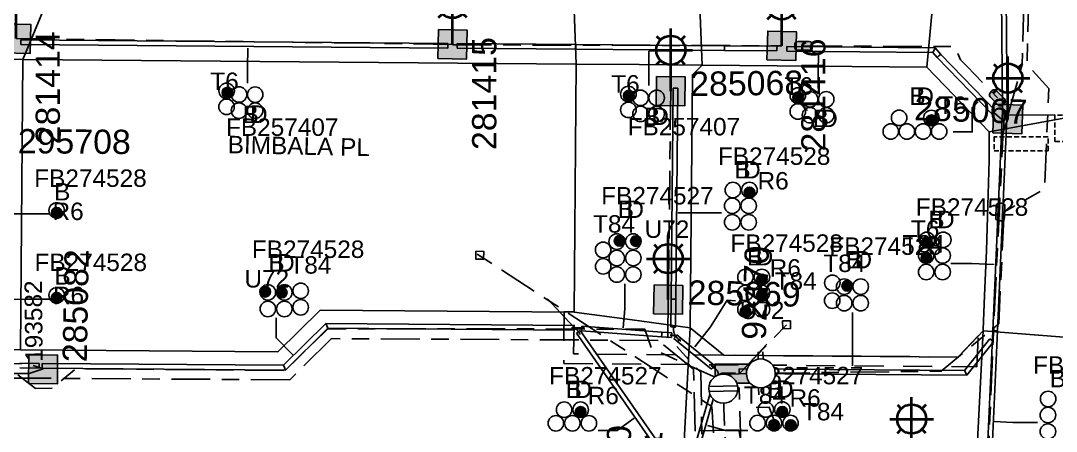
# Model space of a CAD drawing. Extents: x 301026 to 301961, y 6172667 to 6173436.
# Drawn here: x 301423.2 to 301530, y 6173113 to 6173155.4 of the extents above; entities that cross this region are included whole.
import ezdxf
from ezdxf.enums import TextEntityAlignment as Align

# ---------------------------------------------------------------- set-up
doc = ezdxf.new("R2010")
doc.units = 0
for name, pattern in [('Cable Exist UG', [8.2, 4, -1.2, 1.8, -1.2]), ('Dash', [5, 3, -2]), ('DASHED', [0.75, 0.5, -0.25])]:
    doc.linetypes.add(name, pattern=pattern)
doc.layers.get('0').update_dxf_attribs({"color": 6})
for name, color, linetype in [('_User Notes', 7, 'Continuous'), ('_User_LV_Exist', 7, 'Continuous'), ('Duct_SP_EXT', 7, 'Continuous'), ('Equip_LV_EXT', 7, 'Continuous'), ('Equip_SL_EXT', 7, 'Continuous'), ('Equip_SP_SL_EXT', 7, 'Continuous'), ('Mains_HV_EXT', 7, 'Continuous'), ('Mains_SL_EXT', 7, 'Continuous'), ('Notes', 7, 'Continuous'), ('Services_SP_EXT', 7, 'Continuous'), ('SupportsUG_SP_LV_EXT', 7, 'Continuous'), ('SupportsUG_SP_LV_SL_EXT', 7, 'Continuous'), ('Trench_SP_EXT', 7, 'Continuous')]:
    doc.layers.add(name, color=color, linetype=linetype)
for name, color, linetype, lineweight in [('Cadastre Developer_SP_EXT', 9, 'Continuous', 5), ('Cadastre Land Parcels_SP_EXT', 9, 'Continuous', 5), ('Cadastre Roads_SP_EXT', 9, 'Continuous', 5)]:
    doc.layers.add(name, color=color, linetype=linetype, lineweight=lineweight)
doc.layers.add('UNKNOWN_FEATURES', color=1, linetype='DASHED', plot=False)
doc.styles.add('COLUMN_LABEL', font='arial.ttf')
doc.styles.add('iecARIAL', font='arial.ttf', dxfattribs={"height": 2})
doc.styles.add('POLE_LABEL', font='arial.ttf')
doc.styles.get("Standard").update_dxf_attribs({"font": 'arial.ttf'})

# ---------------------------------------------------------------- blocks, each defined once
blk = doc.blocks.new('PILLAR_EXT')
blk.add_hatch(color=256).paths.add_polyline_path([(-2.475, 0.99), (-2.475, -0.99), (2.475, -0.99), (2.475, 0.99)])
blk.add_lwpolyline([(-2.475, -0.99), (2.475, -0.99), (2.475, 0.99), (-2.475, 0.99)], close=True)
at = {"style": 'iecARIAL', "flags": 8}
blk.add_attdef('ASSET_NUM', (1.5, 3.5), '', height=2.5, dxfattribs=at)
for tag, p, flags in [('OWNED_BY', (0, -0.2), 9), ('STATE', (0, -0.4), 9), ('SUPPORT_TYPE', (0, -0.6), 9), ('USAGE', (0, -0.8), 9), ('LEGEND', (0, -1), 9), ('LOCATION', (0, -1.2), 9), ('STREETNAME', (0, -1.8), 9), ('SUBURB', (0, -2), 1), ('NOTES', (0, -1.4), 9), ('PARENT', (0, -1.6), 9)]:
    blk.add_attdef(tag, p, '', height=0.2, dxfattribs=dict(flags=flags))
blk = doc.blocks.new('DUCT_EXT')
blk.add_circle((0, 0.8), 0.8)
at = {"flags": 1}
blk.add_attdef('Z', (0, 0), '', height=0.2, dxfattribs=at)
at = {"flags": 9}
for tag, p in [('DUCT_CODE', (0, 0)), ('XSECT_TYPE', (0, -0.2)), ('STATE', (0, -0.6)), ('FB_REFERENCE', (0, -0.4)), ('NOTES', (0, -0.8))]:
    blk.add_attdef(tag, text='', height=0.2, dxfattribs=at).set_placement(p, align=Align.MIDDLE_LEFT)
blk = doc.blocks.new('SL_LANTERN_EXT')
at = {"lineweight": 40}
for p, q in [((0, 1.97), (0, 6.47)), ((-1.46, 5.68), (-1.06, 5.28)), ((1.46, 5.68), (1.06, 5.28)), ((-2.25, 4.22), (2.25, 4.22)), ((-1.46, 2.76), (-1.06, 3.16)), ((0, 0), (0, 2.72)), ((1.46, 2.76), (1.06, 3.16))]:
    blk.add_line(p, q, dxfattribs=at)
blk.add_circle((0, 4.22), 1.5, dxfattribs=at)
at = {"style": 'iecARIAL', "flags": 9}
blk.add_attdef('ASSET_NUM', (1.5, 1.5), '', height=2.5, dxfattribs=at)
for tag, p, height, flags in [('CONSTRUCTED_VOLTAGE', (0.98, -0.65), 0.2, 9), ('CONTROL_TYPE', (0.98, -0.85), 0.2, 9), ('LANTERN_PURPOSE', (0.98, -1.05), 0.2, 9), ('LANTERN_TYPE', (0.98, -1.25), 0.2, 9), ('LNUMBER', (2.18, -3.25), 2.5, 8), ('OPERATING_VOLTAGE', (0.98, -1.65), 0.2, 9), ('ORIENTATION', (0.98, -1.85), 0.2, 9), ('OWNED_BY', (0.98, -2.05), 0.2, 9), ('STATE', (0.98, -2.25), 0.2, 9), ('NO_PHASES', (0.98, -1.45), 0.2, 9), ('USAGE', (0.98, -2.45), 0.2, 9), ('CEXIST', (0.98, -2.65), 0.2, 9), ('CNEW', (0.98, -2.85), 0.2, 9), ('CNUMBER', (0.98, -3.05), 0.2, 9), ('CREMOVE', (0.98, -3.25), 0.2, 9), ('CREPLACE', (0.98, -3.45), 0.2, 9), ('LKINGHEIGHT', (0.98, -3.65), 0.2, 9), ('LBRACKET', (0.98, -3.85), 0.2, 9), ('LBRACKETVOCAB', (0.98, -4.05), 0.2, 9), ('LCATEGORY', (0.98, -4.25), 0.2, 9), ('LCHARGE1', (0.98, -4.45), 0.2, 9), ('LCHARGE1PERCENT', (0.98, -4.65), 0.2, 9), ('LCHARGE2', (0.98, -4.85), 0.2, 9), ('LCHARGE2PERCENT', (0.98, -5.05), 0.2, 9), ('LCHARGE3', (0.98, -5.25), 0.2, 9), ('LCHARGE3PERCENT', (0.98, -5.45), 0.2, 9), ('LEXIST', (0.98, -5.65), 0.2, 9), ('LLAMP', (0.98, -5.85), 0.2, 9), ('LLAMPVOCAB', (0.98, -6.05), 0.2, 9), ('LMAST', (0.98, -6.25), 0.2, 9), ('LMASTVOCAB', (0.98, -6.45), 0.2, 9), ('LNEW', (0.98, -6.65), 0.2, 9), ('LANTNUMBER', (0.98, -6.85), 0.2, 9), ('LOUTREACH', (0.98, -7.25), 0.2, 9), ('LOUTREACHVOCAB', (0.98, -7.45), 0.2, 9), ('LRATECODE', (0.98, -7.65), 0.2, 9), ('LREMOVE', (0.98, -7.85), 0.2, 9), ('LREPLACE', (0.98, -8.05), 0.2, 9), ('LTYPE', (0.98, -8.25), 0.2, 9), ('LTYPEVOCAB', (0.98, -8.45), 0.2, 9), ('LEGEND', (0.98, -8.65), 0.2, 9), ('STREETNAME', (0.98, -9.25), 0.2, 9), ('SUBURB', (0.98, -9.45), 0.2, 1), ('LOCATION', (0.98, -8.85), 0.2, 9), ('NOTES', (0.98, -9.05), 0.2, 9)]:
    blk.add_attdef(tag, p, '', height=height, dxfattribs=dict(flags=flags))
blk = doc.blocks.new('CCP_EXT')
at = {"flags": 9}
for tag, p in [('STATE', (0, -1.8)), ('LEGEND', (0, -1.4)), ('LIFE_SUPPORT', (0, -1.6)), ('NOTES', (0, -2))]:
    blk.add_attdef(tag, text='', height=0.2, dxfattribs=at).set_placement(p, align=Align.MIDDLE_LEFT)
blk.add_wipeout([(0, 0.57), (0.57, 0), (0, -0.57), (-0.57, 0)])
blk.add_lwpolyline([(-0.57, 0), (0, 0.57), (0.57, 0), (0, -0.57), (-0.57, 0)])
at = {"flags": 1}
blk.add_attdef('Z', (0, 0), '', height=0.2, dxfattribs=at)
at = {"flags": 9}
for tag, p in [('CCP_TYPE', (0, 0)), ('CONSTRUCTED_VOLTAGE', (0, -0.2)), ('OPERATING_VOLTAGE', (0, -0.6)), ('ORIENTATION', (0, -0.8)), ('OWNED_BY', (0, -1)), ('NO_PHASES', (0, -0.4)), ('USAGE', (0, -1.2))]:
    blk.add_attdef(tag, text='', height=0.2, dxfattribs=at).set_placement(p, align=Align.MIDDLE_LEFT)
blk = doc.blocks.new('LV_STJ_EXT')
h = blk.add_hatch(color=256)
edge = h.paths.add_edge_path()
edge.add_ellipse((-0.59, 0.13), major_axis=(0.226, 0.226), ratio=1, start_angle=45, end_angle=135)
edge.add_line((-0.91, 0.13), (-0.91, -0.13))
edge.add_ellipse((-0.59, -0.13), major_axis=(0.226, 0.226), ratio=1, start_angle=135, end_angle=225)
edge.add_line((-0.59, -0.45), (0.59, -0.45))
edge.add_ellipse((0.59, -0.13), major_axis=(-0.226, 0.226), ratio=1, start_angle=135, end_angle=225)
edge.add_line((0.91, -0.13), (0.91, 0.13))
edge.add_ellipse((0.59, 0.13), major_axis=(-0.226, 0.226), ratio=1, start_angle=225, end_angle=315)
edge.add_line((0.59, 0.45), (-0.59, 0.45))
blk.add_lwpolyline([(-0.91, 0.13), (-0.91, -0.13, 0.414214), (-0.59, -0.45), (0.59, -0.45, 0.414214), (0.91, -0.13), (0.91, 0.13, 0.414214), (0.59, 0.45), (-0.59, 0.45, 0.414214)], format="xyb", close=True)
at = {"flags": 1}
blk.add_attdef('Z', (0, 0), '', height=0.2, dxfattribs=at)
at = {"flags": 9}
for tag, p in [('ORIENTATION', (0, 0)), ('USAGE', (0, -0.2)), ('LEGEND', (0, -0.4)), ('NOTES', (0, -0.6))]:
    blk.add_attdef(tag, text='', height=0.2, dxfattribs=at).set_placement(p, align=Align.MIDDLE_LEFT)
blk = doc.blocks.new('SL_STJ_EXT')
h = blk.add_hatch(color=256)
edge = h.paths.add_edge_path()
edge.add_ellipse((-0.59, 0.13), major_axis=(0.226, 0.226), ratio=1, start_angle=45, end_angle=135)
edge.add_line((-0.91, 0.13), (-0.91, -0.13))
edge.add_ellipse((-0.59, -0.13), major_axis=(0.226, 0.226), ratio=1, start_angle=135, end_angle=225)
edge.add_line((-0.59, -0.45), (0.59, -0.45))
edge.add_ellipse((0.59, -0.13), major_axis=(-0.226, 0.226), ratio=1, start_angle=135, end_angle=225)
edge.add_line((0.91, -0.13), (0.91, 0.13))
edge.add_ellipse((0.59, 0.13), major_axis=(-0.226, 0.226), ratio=1, start_angle=225, end_angle=315)
edge.add_line((0.59, 0.45), (-0.59, 0.45))
blk.add_lwpolyline([(-0.91, 0.13), (-0.91, -0.13, 0.414214), (-0.59, -0.45), (0.59, -0.45, 0.414214), (0.91, -0.13), (0.91, 0.13, 0.414214), (0.59, 0.45), (-0.59, 0.45, 0.414214)], format="xyb", close=True)
at = {"flags": 1}
blk.add_attdef('Z', (0, 0), '', height=0.2, dxfattribs=at)
at = {"flags": 9}
for tag, p in [('ORIENTATION', (0, 0)), ('USAGE', (0, -0.2)), ('LEGEND', (0, -0.4)), ('NOTES', (0, -0.6))]:
    blk.add_attdef(tag, text='', height=0.2, dxfattribs=at).set_placement(p, align=Align.MIDDLE_LEFT)
blk = doc.blocks.new('LV_UG_LINKS_OPEN_EXT')
for p, q in [((-0.25, 1.47), (-0.25, 2.22)), ((0.25, 1.47), (0.25, 2.22)), ((-0.25, -1.47), (-0.25, -2.22)), ((0.25, -1.47), (0.25, -2.22))]:
    blk.add_line(p, q)
at = {"flags": 9}
for tag, p in [('ACTUAL_STATUS', (0, 0)), ('CONSTRUCTED_VOLTAGE', (0, -0.2)), ('OPERATING_VOLTAGE', (0, -0.6)), ('ORIENTATION', (0, -0.8)), ('STATE', (0, -1)), ('NO_PHASES', (0, -0.4)), ('SWITCH_TYPE', (0, -1.2)), ('USAGE', (0, -1.4)), ('NOTES', (0, -1.6))]:
    blk.add_attdef(tag, text='', height=0.2, dxfattribs=at).set_placement(p, align=Align.MIDDLE_LEFT)
at = {"flags": 1}
blk.add_attdef('Z', (0, 0), '', height=0.2, dxfattribs=at)
blk.add_wipeout([(-0.25, 1.47), (-0.43, 1.43), (-0.61, 1.36), (-0.77, 1.28), (-0.93, 1.17), (-1.07, 1.05), (-1.19, 0.9), (-1.29, 0.75), (-1.38, 0.58), (-1.44, 0.4), (-1.48, 0.22), (-1.49, 0.03), (-1.49, -0.16), (-1.45, -0.34), (-1.4, -0.52), (-1.32, -0.69), (-1.23, -0.85), (-1.11, -1), (-0.98, -1.13), (-0.83, -1.24), (-0.66, -1.34), (-0.49, -1.41), (-0.31, -1.46), (-0.13, -1.49), (0.06, -1.49), (0.25, -1.47), (0.43, -1.43), (0.61, -1.36), (0.77, -1.28), (0.93, -1.17), (1.07, -1.05), (1.19, -0.9), (1.29, -0.75), (1.38, -0.58), (1.44, -0.4), (1.48, -0.22), (1.49, -0.03), (1.49, 0.16), (1.45, 0.34), (1.4, 0.52), (1.32, 0.69), (1.23, 0.85), (1.11, 1), (0.98, 1.13), (0.83, 1.24), (0.66, 1.34), (0.49, 1.41), (0.31, 1.46), (0.13, 1.49), (-0.06, 1.49)])
blk.add_lwpolyline([(0, -1.49, 1), (0, 1.49, 1)], format="xyb", close=True)
blk = doc.blocks.new('LV_UG_LINKS_CLOSED_EXT')
blk.add_wipeout([(-1.06, 1.06), (-1.18, 0.92), (-1.29, 0.76), (-1.37, 0.59), (-1.43, 0.42), (-1.48, 0.23), (-1.49, 0.05), (-1.49, -0.14), (-1.46, -0.33), (-1.41, -0.51), (-1.33, -0.68), (-1.24, -0.84), (-1.12, -0.99), (-0.99, -1.12), (-0.84, -1.24), (-0.68, -1.33), (-0.51, -1.41), (-0.33, -1.46), (-0.14, -1.49), (0.05, -1.49), (0.23, -1.48), (0.42, -1.43), (0.59, -1.37), (0.76, -1.29), (0.92, -1.18), (1.06, -1.06), (1.18, -0.92), (1.29, -0.76), (1.37, -0.59), (1.43, -0.42), (1.48, -0.23), (1.49, -0.05), (1.49, 0.14), (1.46, 0.33), (1.41, 0.51), (1.33, 0.68), (1.24, 0.84), (1.12, 0.99), (0.99, 1.12), (0.84, 1.24), (0.68, 1.33), (0.51, 1.41), (0.33, 1.46), (0.14, 1.49), (-0.05, 1.49), (-0.23, 1.48), (-0.42, 1.43), (-0.59, 1.37), (-0.76, 1.29), (-0.92, 1.18)])
for p, q in [((-0.25, -1.48), (-0.25, 1.48)), ((0.25, -1.48), (0.25, 1.48))]:
    blk.add_line(p, q)
blk.add_circle((0, 0), 1.5)
at = {"flags": 9}
for tag, p in [('ACTUAL_STATUS', (0, 0)), ('CONSTRUCTED_VOLTAGE', (0, -0.2)), ('OPERATING_VOLTAGE', (0, -0.6)), ('ORIENTATION', (0, -0.8)), ('STATE', (0, -1)), ('NO_PHASES', (0, -0.4)), ('SWITCH_TYPE', (0, -1.2)), ('USAGE', (0, -1.4)), ('NOTES', (0, -1.6))]:
    blk.add_attdef(tag, text='', height=0.2, dxfattribs=at).set_placement(p, align=Align.MIDDLE_LEFT)
at = {"flags": 1}
blk.add_attdef('Z', (0, 0), '', height=0.2, dxfattribs=at)
blk = doc.blocks.new('CABLE_LARGE_EXT')
h = blk.add_hatch(color=256)
edge = h.paths.add_edge_path()
edge.add_arc((0, 0.55), 0.55, 0, 360)
blk.add_circle((0, 0.55), 0.55)
at = {"flags": 1}
blk.add_attdef('Z', (0, 0), '', height=0.2, dxfattribs=at)
at = {"flags": 9}
for tag, p in [('COND_CODE', (0, 0)), ('STATE', (0, -0.4)), ('XSECT_SIZE', (0, -0.6)), ('FB_REFERENCE', (0, -0.2)), ('NOTES', (0, -0.8))]:
    blk.add_attdef(tag, text='', height=0.2, dxfattribs=at).set_placement(p, align=Align.MIDDLE_LEFT)
blk = doc.blocks.new('COLUMN_EXT')
blk.add_hatch(color=256).paths.add_polyline_path([(-1.49, 1.48), (-1.49, -1.49), (1.48, -1.49), (1.48, 1.48)])
blk.add_lwpolyline([(-1.49, -1.49), (1.48, -1.49), (1.48, 1.48), (-1.49, 1.48)], close=True)
for tag, height, style, flags, p in [('ASSET_NUM', 2.5, 'COLUMN_LABEL', 8, (2, 2)), ('STRUCTURE_PLANT_NUMBER', 0.2, 'POLE_LABEL', 9, (1.81, 0.03)), ('STREET_CODE', 0.2, 'COLUMN_LABEL', 9, (1.81, -0.2))]:
    blk.add_attdef(tag, text='', height=height, dxfattribs=dict(style=style, flags=flags)).set_placement(p, align=Align.MIDDLE_LEFT)
at = {"flags": 9}
for tag, p in [('COLUMN_TYPE', (1.81, -0.4)), ('OWNED_BY', (1.81, -0.6)), ('STATE', (1.81, -0.8)), ('USAGE', (1.81, -1)), ('STREETNAME', (1.81, -1.6)), ('SUBURB', (1.81, -1.8)), ('LEGEND', (1.81, -1.2)), ('LOCATION', (1.81, -1.4)), ('NOTES', (1.81, -2))]:
    blk.add_attdef(tag, text='', height=0.2, dxfattribs=at).set_placement(p, align=Align.MIDDLE_LEFT)
at = {"flags": 1}
blk.add_attdef('Z', (1.81, -2.35), '', height=0.2, dxfattribs=at)

msp = doc.modelspace()

# ---------------------------------------------------------------- linework, layer by layer
at = {"layer": '_User_LV_Exist', "linetype": 'Cable Exist UG', "flags": 128}
for points in [[(301506.06, 6173194.33), (301509.45, 6173194.32), (301527.19, 6173194.49), (301527.45, 6173171.03), (301526.98, 6173150.85), (301529.21, 6173148.4), (301528.77, 6173138.02), (301524.62, 6173135.66)], [(301406.7, 6173119.65), (301422.01, 6173119.51), (301424.68, 6173117.46), (301426.41, 6173117.49), (301428.85, 6173119.48), (301450.45, 6173119.31), (301454.85, 6173123.61), (301487.53, 6173123.57), (301488.23, 6173121.57), (301497.26, 6173117.5), (301497.44, 6173111.66), (301498.55, 6173106.12)], [(301495.64, 6173117.26), (301495.6, 6173118.88), (301497.27, 6173118.97)], [(301497.27, 6173118.97), (301499.51, 6173119)], [(301498.55, 6173106.12), (301495.87, 6173110.93), (301495.64, 6173117.26)]]:
    msp.add_lwpolyline(points, dxfattribs=at)
at = {"layer": 'Cadastre Developer_SP_EXT', "color": 250, "linetype": 'Dash', "lineweight": -3}
msp.add_lwpolyline([(301480.26, 6173125.4), (301479.23, 6173125.36), (301479.18, 6173120.02), (301521.79, 6173119.68), (301521.95, 6173122.92), (301519.86, 6173120.69), (301495.7, 6173120.88), (301480.19, 6173121.01), (301480.26, 6173125.4)], close=True, dxfattribs=at)
at = {"layer": 'Cadastre Land Parcels_SP_EXT', "color": 250, "linetype": 'Continuous', "lineweight": -3}
for points in [[(301423.4, 6173151.39), (301398.02, 6173151.61), (301403.82, 6173121.59), (301423.13, 6173121.45), (301423.4, 6173151.39)], [(301480.47, 6173150.9), (301423.4, 6173151.39), (301423.13, 6173121.45), (301449.69, 6173121.23), (301454.07, 6173125.54), (301480.25, 6173125.33), (301480.47, 6173150.9)], [(301522.45, 6173123.38), (301522.45, 6173123.52), (301522.59, 6173127.03), (301522.78, 6173131.69), (301522.93, 6173136.33), (301523.06, 6173140.99), (301523.07, 6173143.93), (301516.62, 6173150.59), (301493.44, 6173150.79), (301492.45, 6173149.8), (301492.22, 6173123.71), (301495.69, 6173120.88), (301519.86, 6173120.69), (301522.45, 6173123.38)]]:
    msp.add_lwpolyline(points, close=True, dxfattribs=at)
at = {"layer": 'Cadastre Roads_SP_EXT', "color": 250, "linetype": 'Continuous', "lineweight": -3}
for points in [[(301479.54, 6173175.91), (301433.7, 6173176.31), (301428.74, 6173164.3), (301423.4, 6173151.39), (301480.47, 6173150.9), (301479.54, 6173175.91)], [(301518.96, 6173175.57), (301492.45, 6173175.8), (301493.44, 6173150.79), (301516.62, 6173150.59), (301518.96, 6173175.57)], [(301492.45, 6173149.8), (301493.44, 6173150.79), (301486.96, 6173150.85), (301480.47, 6173150.9), (301480.25, 6173125.33), (301486.23, 6173124.52), (301492.22, 6173123.71), (301492.45, 6173149.8)], [(301549.37, 6173124.36), (301549.49, 6173127.42), (301549.6, 6173130.48), (301549.71, 6173133.54), (301549.8, 6173136.6), (301549.89, 6173139.66), (301549.97, 6173142.72), (301550.05, 6173145.79), (301550.11, 6173148.85), (301523.07, 6173143.93), (301523.06, 6173140.99), (301522.93, 6173136.33), (301522.78, 6173131.69), (301522.59, 6173127.03), (301522.45, 6173123.52), (301522.45, 6173123.38), (301549.24, 6173121.3), (301549.37, 6173124.36)], [(301495.69, 6173120.88), (301492.22, 6173123.71), (301491.7, 6173113.97), (301491.18, 6173104.23), (301495.59, 6173108.18), (301517.11, 6173108.01), (301521.42, 6173103.4), (301521.93, 6173113.39), (301522.45, 6173123.38), (301519.86, 6173120.69), (301495.69, 6173120.88)]]:
    msp.add_lwpolyline(points, close=True, dxfattribs=at)
at = {"layer": 'Duct_SP_EXT'}
for p, q in [((301524.2, 6173176.96), (301524.43, 6173146.07)), ((301524.68, 6173176.97), (301524.91, 6173146.07)), ((301423.18, 6173153.41), (301423.18, 6173153.17)), ((301423.18, 6173153.41), (301467.23, 6173153.03)), ((301423.18, 6173152.93), (301423.18, 6173153.17)), ((301423.18, 6173152.93), (301467.22, 6173152.55)), ((301467.23, 6173153.03), (301467.22, 6173152.79)), ((301467.22, 6173152.55), (301467.22, 6173152.79)), ((301468.19, 6173152.54), (301468.2, 6173152.78)), ((301468.19, 6173152.54), (301480.42, 6173152.44)), ((301468.2, 6173153.02), (301468.2, 6173152.78)), ((301468.2, 6173153.02), (301480.43, 6173152.92)), ((301480.43, 6173152.92), (301480.42, 6173152.68)), ((301480.42, 6173152.44), (301480.42, 6173152.68)), ((301480.42, 6173152.44), (301495.77, 6173152.3)), ((301480.43, 6173152.92), (301495.77, 6173152.78)), ((301495.77, 6173152.78), (301495.77, 6173152.78)), ((301495.77, 6173152.78), (301501.18, 6173152.74)), ((301495.77, 6173152.78), (301495.77, 6173152.54)), ((301495.77, 6173152.78), (301495.77, 6173152.54)), ((301495.77, 6173152.3), (301495.77, 6173152.54)), ((301495.77, 6173152.3), (301495.77, 6173152.54)), ((301495.77, 6173152.3), (301495.77, 6173152.3)), ((301495.77, 6173152.3), (301501.17, 6173152.26)), ((301501.18, 6173152.74), (301501.17, 6173152.5)), ((301501.17, 6173152.26), (301501.17, 6173152.5)), ((301502.2, 6173152.73), (301502.19, 6173152.49)), ((301502.19, 6173152.25), (301502.19, 6173152.49)), ((301502.19, 6173152.25), (301517.25, 6173152.11)), ((301502.2, 6173152.73), (301517.48, 6173152.59)), ((301517.25, 6173152.11), (301517.37, 6173152.35)), ((301517.48, 6173152.59), (301517.37, 6173152.35)), ((301517.48, 6173152.59), (301518.06, 6173151.9)), ((301517.25, 6173152.11), (301517.7, 6173151.58)), ((301517.7, 6173151.58), (301517.88, 6173151.74)), ((301517.7, 6173151.58), (301523.37, 6173145.74)), ((301518.06, 6173151.9), (301517.88, 6173151.74)), ((301518.06, 6173151.9), (301523.71, 6173146.08)), ((301490.26, 6173126.67), (301490.45, 6173148.42)), ((301490.45, 6173148.42), (301490.69, 6173148.42)), ((301490.93, 6173148.41), (301490.69, 6173148.42)), ((301490.74, 6173126.67), (301490.93, 6173148.41)), ((301523.37, 6173145.74), (301523.54, 6173145.91)), ((301523.43, 6173123.4), (301524.43, 6173146.08)), ((301523.71, 6173146.08), (301523.54, 6173145.91)), ((301523.91, 6173123.38), (301524.91, 6173146.06)), ((301524.43, 6173146.08), (301524.67, 6173146.07)), ((301524.43, 6173146.07), (301524.67, 6173146.07)), ((301524.91, 6173146.07), (301524.67, 6173146.07)), ((301524.91, 6173146.06), (301524.67, 6173146.07)), ((301490.24, 6173123.79), (301490.26, 6173126.67)), ((301490.26, 6173126.67), (301490.5, 6173126.67)), ((301490.26, 6173126.67), (301490.5, 6173126.67)), ((301490.74, 6173126.67), (301490.5, 6173126.67)), ((301490.74, 6173126.67), (301490.5, 6173126.67)), ((301490.72, 6173123.78), (301490.74, 6173126.67)), ((301450.27, 6173119.84), (301454.65, 6173124.14)), ((301450.47, 6173119.35), (301454.84, 6173123.66)), ((301454.65, 6173124.14), (301480.25, 6173123.94)), ((301454.65, 6173124.14), (301454.75, 6173123.9)), ((301454.84, 6173123.66), (301454.75, 6173123.9)), ((301454.84, 6173123.66), (301480.24, 6173123.46)), ((301480.24, 6173123.46), (301480.25, 6173123.7)), ((301480.25, 6173123.94), (301480.25, 6173123.7)), ((301480.49, 6173123.14), (301480.69, 6173123.28)), ((301480.89, 6173123.42), (301480.69, 6173123.28)), ((301491.87, 6173107.67), (301480.89, 6173123.42)), ((301481.02, 6173123.39), (301481.04, 6173123.63)), ((301481.02, 6173123.39), (301489.26, 6173122.79)), ((301481.06, 6173123.87), (301481.04, 6173123.63)), ((301481.06, 6173123.87), (301489.29, 6173123.27)), ((301490.24, 6173123.79), (301490.48, 6173123.78)), ((301490.72, 6173123.78), (301490.48, 6173123.78)), ((301522.62, 6173105.04), (301523.43, 6173123.4)), ((301523.1, 6173105.02), (301523.91, 6173123.38)), ((301523.43, 6173123.4), (301523.67, 6173123.39)), ((301523.43, 6173123.4), (301523.67, 6173123.39)), ((301523.91, 6173123.38), (301523.67, 6173123.39)), ((301523.91, 6173123.38), (301523.67, 6173123.39)), ((301491.48, 6173107.4), (301480.49, 6173123.14)), ((301489.26, 6173122.79), (301489.28, 6173123.03)), ((301489.26, 6173122.79), (301490.28, 6173122.71)), ((301489.29, 6173123.27), (301489.28, 6173123.03)), ((301489.29, 6173123.27), (301490.32, 6173123.19)), ((301490.28, 6173122.71), (301490.3, 6173122.95)), ((301490.32, 6173123.19), (301490.3, 6173122.95)), ((301490.53, 6173122.6), (301490.69, 6173122.79)), ((301490.95, 6173122.27), (301490.53, 6173122.6)), ((301490.84, 6173122.98), (301490.69, 6173122.79)), ((301491.25, 6173122.64), (301490.84, 6173122.98)), ((301490.95, 6173122.27), (301491.1, 6173122.45)), ((301494.43, 6173119.43), (301490.95, 6173122.27)), ((301491.25, 6173122.64), (301491.1, 6173122.45)), ((301494.73, 6173119.81), (301491.25, 6173122.64)), ((301520.52, 6173119.29), (301523.12, 6173122.57)), ((301520.75, 6173118.81), (301523.49, 6173122.27)), ((301523.12, 6173122.57), (301523.31, 6173122.42)), ((301523.49, 6173122.27), (301523.31, 6173122.42)), ((301423.06, 6173119.57), (301425.06, 6173119.55)), ((301423.07, 6173120.05), (301425.06, 6173120.03)), ((301425.06, 6173120.03), (301425.06, 6173119.79)), ((301425.06, 6173119.55), (301425.06, 6173119.79)), ((301425.39, 6173120.03), (301425.38, 6173119.79)), ((301425.38, 6173119.55), (301425.38, 6173119.79)), ((301425.38, 6173119.55), (301450.47, 6173119.35)), ((301425.39, 6173120.03), (301450.27, 6173119.84)), ((301450.27, 6173119.84), (301450.37, 6173119.6)), ((301450.47, 6173119.35), (301450.37, 6173119.6)), ((301494.43, 6173119.43), (301494.58, 6173119.62)), ((301494.73, 6173119.81), (301494.58, 6173119.62)), ((301497.29, 6173119.47), (301497.28, 6173119.23)), ((301497.28, 6173118.99), (301497.28, 6173119.23)), ((301497.29, 6173119.47), (301520.52, 6173119.29)), ((301520.52, 6173119.29), (301520.64, 6173119.05)), ((301520.75, 6173118.81), (301520.64, 6173119.05)), ((301491.77, 6173108.26), (301494.8, 6173118.73)), ((301492.23, 6173108.12), (301495.26, 6173118.6)), ((301494.8, 6173118.73), (301495.03, 6173118.67)), ((301495.26, 6173118.6), (301495.03, 6173118.67)), ((301497.28, 6173118.99), (301520.75, 6173118.81))]:
    msp.add_line(p, q, dxfattribs=at)
at = {"layer": 'Mains_HV_EXT', "linetype": 'Cable Exist UG'}
msp.add_lwpolyline([(301498.55, 6173106.12), (301497.22, 6173113.2), (301492.75, 6173113.06), (301492.58, 6173119.43), (301488.92, 6173122.41), (301455.24, 6173122.59), (301450.91, 6173118.34), (301387.71, 6173118.74), (301351.68, 6173119.15), (301350.58, 6173111.07), (301347.37, 6173111.5), (301342.22, 6173112.28), (301342.45, 6173114.09)], dxfattribs=at)
at = {"layer": 'Mains_SL_EXT', "linetype": 'Cable Exist UG', "flags": 128}
for points in [[(301524.87, 6173145.27), (301526.47, 6173150.87), (301526.47, 6173150.87), (301526.95, 6173171.03), (301526.69, 6173194.49), (301525.22, 6173196.05)], [(301422.7, 6173153.53), (301467.71, 6173152.94)], [(301467.74, 6173152.89), (301501.67, 6173152.79)], [(301503.91, 6173152.78), (301519.56, 6173152.71), (301520.1, 6173151.33), (301520.78, 6173150.64), (301523.91, 6173147.42)], [(301490.22, 6173148.11), (301489.96, 6173126.61)], [(301524.99, 6173145.23), (301524.51, 6173143.95), (301524.18, 6173137.3), (301523.58, 6173125.01), (301523.16, 6173115.04), (301522.78, 6173105.83), (301523.25, 6173105.31), (301523, 6173100.45)], [(301420.86, 6173129.72), (301420.82, 6173119.98), (301423.77, 6173120.02), (301425.48, 6173119.48)], [(301489.96, 6173126.61), (301489.91, 6173122.78), (301493.31, 6173119.08), (301493.49, 6173109.89), (301491.61, 6173107.51)], [(301425.48, 6173119.48), (301424.04, 6173119.01), (301420.12, 6173119.01), (301419.28, 6173120), (301405.85, 6173120.08), (301404.53, 6173118.11), (301398.67, 6173118.17), (301397.44, 6173120.19), (301349.32, 6173120.6), (301349.9, 6173124.74), (301349.56, 6173126.31)]]:
    msp.add_lwpolyline(points, dxfattribs=at)
at = {"layer": 'Notes'}
for points in [[(301446.56, 6173148.93), (301446.56, 6173150.55), (301446.58, 6173152.55)], [(301487.95, 6173148.7), (301487.95, 6173150.15), (301487.97, 6173152.22)], [(301505.42, 6173148.41), (301505.42, 6173150.01), (301505.44, 6173152.04)], [(301519.35, 6173143.9), (301521.31, 6173143.9), (301521.31, 6173146.41), (301521.92, 6173147)], [(301529.81, 6173145.66), (301524.94, 6173145.63)], [(301426.2, 6173135.47), (301423.56, 6173135.47), (301421.23, 6173135.47)], [(301495.45, 6173135.56), (301493.09, 6173135.56), (301490.95, 6173135.56)], [(301519.1, 6173130.33), (301521.28, 6173130.33), (301523.57, 6173130.25)], [(301485.48, 6173128.24), (301485.48, 6173125.67), (301485.32, 6173123.69)], [(301426.21, 6173126.66), (301423.59, 6173126.66), (301421.26, 6173126.61)], [(301496.88, 6173126.5), (301496.04, 6173126.54), (301494.33, 6173123.8), (301492.69, 6173121.74)], [(301496.88, 6173126.5), (301496.04, 6173126.54), (301494.33, 6173123.8), (301492.69, 6173121.74)], [(301449.51, 6173124.75), (301449.51, 6173122.67), (301451.22, 6173120.93)], [(301508.97, 6173125.29), (301508.97, 6173122.52), (301508.97, 6173120.09), (301508.97, 6173119.78)], [(301508.97, 6173125.29), (301508.97, 6173122.52), (301508.97, 6173120.09), (301508.97, 6173119.78)], [(301499.04, 6173115.49), (301500.38, 6173115.51), (301500.83, 6173114.33)], [(301482.74, 6173113.12), (301484.68, 6173113.12), (301486.43, 6173114.37)], [(301528.05, 6173113.94), (301525.49, 6173113.94), (301523.57, 6173114.03)], [(301498.17, 6173113.1), (301495.88, 6173113.1), (301494.01, 6173113.63)]]:
    msp.add_lwpolyline(points, dxfattribs=at)
at = {"layer": 'Trench_SP_EXT', "linetype": 'Cable Exist UG'}
for points in [[(301523.54, 6173145.91), (301524.36, 6173145.2)], [(301524.6, 6173146.25), (301524.58, 6173143.97)], [(301480.23, 6173123.77), (301477.27, 6173126.92)], [(301480.25, 6173123.7), (301481.31, 6173123.71)], [(301497.41, 6173119.08), (301500.48, 6173122.4)]]:
    msp.add_lwpolyline(points, dxfattribs=at)
for points in [[(301480.89, 6173123), (301480.69, 6173123.28), (301480.69, 6173123.28, 0.299694), (301479.97, 6173123.71)], [(301490.48, 6173123.92), (301490.51, 6173123.5), (301490.51, 6173123.5, 0.211781), (301490.84, 6173122.71)], [(301491.26, 6173122.32), (301490.89, 6173122.65), (301490.89, 6173122.65, 0.232812), (301490.15, 6173122.96)], [(301494.39, 6173119.77), (301494.93, 6173119.37), (301494.93, 6173119.37, -0.37003), (301495.03, 6173118.67)], [(301496.89, 6173119.02), (301495.58, 6173119.02), (301495.58, 6173119.02, 0.371354), (301494.96, 6173118.42)]]:
    msp.add_lwpolyline(points, format="xyb", dxfattribs=at)
at = {"layer": 'UNKNOWN_FEATURES'}
for points in [[(301529.85, 6173145.62), (301529.85, 6173142.92), (301541.11, 6173142.92), (301541.11, 6173145.63), (301529.85, 6173145.63)], [(301523.56, 6173143.38), (301523.56, 6173141.97), (301529.14, 6173141.97), (301529.14, 6173143.4), (301523.54, 6173143.4)]]:
    msp.add_lwpolyline(points, dxfattribs=at)

# ---------------------------------------------------------------- block references
at = {"layer": 'Equip_LV_EXT', "rotation": 267.6660506003828}
msp.add_blockref('LV_STJ_EXT', (301524.21, 6173135.65), dxfattribs=at)
at = {"layer": 'Equip_SL_EXT'}
for p, rotation in [((301503.91, 6173152.78), 359.7472441879897), ((301523.91, 6173147.42), 134.1372230072256)]:
    msp.add_blockref('SL_STJ_EXT', p, dxfattribs=dict(at, rotation=rotation))
at = {"layer": 'Equip_SP_SL_EXT'}
for p in [(301422.7, 6173153.53), (301467.72, 6173152.94), (301501.67, 6173152.79), (301490.22, 6173148.11), (301524.99, 6173145.23), (301489.96, 6173126.61), (301515.06, 6173110.08)]:
    msp.add_blockref('SL_LANTERN_EXT', p, dxfattribs=at)
at = {"layer": 'Equip_SP_SL_EXT', "rotation": 38.63478941924084}
msp.add_blockref('SL_LANTERN_EXT', (301491.64, 6173107.48), dxfattribs=at)
at = {"layer": 'Notes'}
for name, p in [('DUCT_EXT', (301444.41, 6173147.34)), ('CABLE_LARGE_EXT', (301444.49, 6173147.41)), ('DUCT_EXT', (301445.69, 6173146.96)), ('DUCT_EXT', (301447.35, 6173146.95)), ('DUCT_EXT', (301485.85, 6173147.01)), ('CABLE_LARGE_EXT', (301485.89, 6173147.1)), ('DUCT_EXT', (301487.1, 6173146.62)), ('DUCT_EXT', (301488.77, 6173146.62)), ('DUCT_EXT', (301503.32, 6173146.86)), ('CABLE_LARGE_EXT', (301503.35, 6173146.93)), ('DUCT_EXT', (301504.59, 6173146.47)), ('DUCT_EXT', (301506.25, 6173146.47)), ('DUCT_EXT', (301444.4, 6173145.7)), ('DUCT_EXT', (301445.68, 6173145.3)), ('DUCT_EXT', (301447.35, 6173145.3)), ('DUCT_EXT', (301485.85, 6173145.38)), ('DUCT_EXT', (301503.32, 6173145.22)), ('DUCT_EXT', (301487.1, 6173144.97)), ('DUCT_EXT', (301488.77, 6173144.97)), ('DUCT_EXT', (301504.58, 6173144.83)), ('DUCT_EXT', (301506.25, 6173144.83)), ('DUCT_EXT', (301513.77, 6173144.56)), ('DUCT_EXT', (301517.1, 6173144.55)), ('DUCT_EXT', (301512.91, 6173143.15)), ('DUCT_EXT', (301514.57, 6173143.15)), ('DUCT_EXT', (301516.24, 6173143.15)), ('CABLE_LARGE_EXT', (301517.1, 6173144.56)), ('DUCT_EXT', (301517.9, 6173143.15)), ('DUCT_EXT', (301496.63, 6173137.11)), ('DUCT_EXT', (301498.33, 6173137.11)), ('CABLE_LARGE_EXT', (301498.34, 6173137.11)), ('DUCT_EXT', (301426.88, 6173135.01)), ('CABLE_LARGE_EXT', (301426.88, 6173135.01)), ('DUCT_EXT', (301496.56, 6173135.49)), ('DUCT_EXT', (301498.26, 6173135.49)), ('DUCT_EXT', (301496.56, 6173133.79)), ('DUCT_EXT', (301498.26, 6173133.79)), ('CABLE_LARGE_EXT', (301484.94, 6173132.13)), ('CABLE_LARGE_EXT', (301486.63, 6173132.1)), ('DUCT_EXT', (301516.63, 6173131.98)), ('CABLE_LARGE_EXT', (301516.64, 6173131.96)), ('DUCT_EXT', (301518.33, 6173131.98)), ('DUCT_EXT', (301516.56, 6173130.36)), ('DUCT_EXT', (301518.26, 6173130.36)), ('CABLE_LARGE_EXT', (301516.58, 6173130.37)), ('DUCT_EXT', (301497.92, 6173128.14)), ('DUCT_EXT', (301499.62, 6173128.14)), ('DUCT_EXT', (301516.56, 6173128.66)), ('DUCT_EXT', (301518.26, 6173128.66)), ('CABLE_LARGE_EXT', (301499.62, 6173128.14)), ('DUCT_EXT', (301506.89, 6173127.54)), ('DUCT_EXT', (301508.11, 6173127.15)), ('DUCT_EXT', (301509.81, 6173127.15)), ('DUCT_EXT', (301426.87, 6173126.24)), ('CABLE_LARGE_EXT', (301448.38, 6173126.88)), ('CABLE_LARGE_EXT', (301450.09, 6173126.79)), ('DUCT_EXT', (301497.92, 6173126.51)), ('DUCT_EXT', (301499.62, 6173126.51)), ('CABLE_LARGE_EXT', (301499.62, 6173126.52)), ('CABLE_LARGE_EXT', (301508.43, 6173127.49)), ('CABLE_LARGE_EXT', (301426.87, 6173126.24)), ('DUCT_EXT', (301506.87, 6173125.71)), ('DUCT_EXT', (301508.11, 6173125.45)), ('DUCT_EXT', (301509.81, 6173125.45)), ('DUCT_EXT', (301497.92, 6173124.81)), ('CABLE_LARGE_EXT', (301497.92, 6173124.81)), ('DUCT_EXT', (301499.62, 6173124.81)), ('DUCT_EXT', (301529.14, 6173115.57)), ('DUCT_EXT', (301479.22, 6173114.46)), ('DUCT_EXT', (301480.92, 6173114.46)), ('DUCT_EXT', (301500.02, 6173114.48)), ('DUCT_EXT', (301501.72, 6173114.48)), ('CABLE_LARGE_EXT', (301480.92, 6173114.48)), ('CABLE_LARGE_EXT', (301501.72, 6173114.49)), ('DUCT_EXT', (301529.12, 6173113.91)), ('DUCT_EXT', (301478.37, 6173113.06)), ('DUCT_EXT', (301480.07, 6173113.06)), ('DUCT_EXT', (301481.77, 6173113.06)), ('DUCT_EXT', (301499.17, 6173113.08)), ('DUCT_EXT', (301500.87, 6173113.08)), ('CABLE_LARGE_EXT', (301500.87, 6173113.14)), ('DUCT_EXT', (301502.57, 6173113.08)), ('CABLE_LARGE_EXT', (301502.6, 6173113.12)), ('DUCT_EXT', (301529.12, 6173112.21))]:
    msp.add_blockref(name, p, dxfattribs=at)
for p, rotation in [((301485.44, 6173132.6), 90.10956714006166), ((301487.14, 6173132.6), 90.10956714006166), ((301484.04, 6173131.74), 90.10956714006166), ((301484.05, 6173130.04), 90.10956714006166), ((301485.45, 6173130.9), 90.10956714006166), ((301487.15, 6173130.9), 90.10956714006166), ((301485.45, 6173129.2), 90.10956714006166), ((301487.15, 6173129.2), 90.10956714006166), ((301447.86, 6173127.35), 269.9876876834708), ((301449.56, 6173127.35), 269.9876876834708), ((301451.25, 6173127.52), 269.9876876834708), ((301451.25, 6173125.82), 269.9876876834708), ((301447.86, 6173125.65), 269.9876876834708), ((301449.56, 6173125.65), 269.9876876834708)]:
    msp.add_blockref('DUCT_EXT', p, dxfattribs=dict(at, rotation=rotation))
at = {"layer": 'SupportsUG_SP_LV_EXT'}
ref = msp.add_blockref('PILLAR_EXT', (301497.27, 6173118.97), dxfattribs=at)
ref.add_attrib('ASSET_NUM', '92470', dxfattribs={"layer": '0', "height": 2.5, "rotation": 88.0079, "style": 'iecARIAL'}).set_placement((301498.77, 6173122.47), align=Align.MIDDLE_LEFT)
at = {"layer": 'SupportsUG_SP_LV_SL_EXT'}
ref = msp.add_blockref('COLUMN_EXT', (301422.7, 6173153.53), dxfattribs=dict(at, rotation=358.6543585980103))
ref.add_attrib('ASSET_NUM', '281414', dxfattribs={"layer": '0', "height": 2.5, "rotation": 90.0362, "style": 'COLUMN_LABEL'}).set_placement((301424.7, 6173154.28), align=Align.TOP_RIGHT)
ref = msp.add_blockref('COLUMN_EXT', (301467.72, 6173152.94), dxfattribs=dict(at, rotation=358.6543585980103))
ref.add_attrib('ASSET_NUM', '281415', dxfattribs={"layer": '0', "height": 2.5, "rotation": 90.0362, "style": 'COLUMN_LABEL'}).set_placement((301469.72, 6173153.69), align=Align.TOP_RIGHT)
ref = msp.add_blockref('COLUMN_EXT', (301501.67, 6173152.79), dxfattribs=dict(at, rotation=358.3657424769234))
ref.add_attrib('ASSET_NUM', '281416', dxfattribs={"layer": '0', "height": 2.5, "rotation": 90.0362, "style": 'COLUMN_LABEL'}).set_placement((301503.67, 6173153.54), align=Align.TOP_RIGHT)
ref = msp.add_blockref('COLUMN_EXT', (301490.22, 6173148.11), dxfattribs=dict(at, rotation=269.3141295765613))
ref.add_attrib('ASSET_NUM', '285068', dxfattribs={"layer": '0', "height": 2.5, "rotation": 0.6403, "style": 'COLUMN_LABEL'}).set_placement((301492.22, 6173148.86), align=Align.MIDDLE_LEFT)
ref = msp.add_blockref('COLUMN_EXT', (301524.99, 6173145.23), dxfattribs=dict(at, rotation=268.0112626105263))
ref.add_attrib('ASSET_NUM', '285067', dxfattribs={"layer": '0', "height": 2.5, "rotation": 358.054, "style": 'COLUMN_LABEL'}).set_placement((301526.99, 6173145.98), align=Align.MIDDLE_RIGHT)
ref = msp.add_blockref('COLUMN_EXT', (301420.87, 6173142.21), dxfattribs=dict(at, rotation=359.5710046597119))
ref.add_attrib('ASSET_NUM', '295708', dxfattribs={"layer": '0', "height": 2.5, "rotation": 359.571, "style": 'COLUMN_LABEL'}).set_placement((301422.87, 6173142.96), align=Align.MIDDLE_LEFT)
ref = msp.add_blockref('COLUMN_EXT', (301425.48, 6173119.43), dxfattribs=dict(at, rotation=359.4620272756941))
ref.add_attrib('ASSET_NUM', '285082', dxfattribs={"layer": '0', "height": 2.5, "rotation": 88.9391, "style": 'COLUMN_LABEL'}).set_placement((301427.48, 6173120.18), align=Align.TOP_LEFT)
ref = msp.add_blockref('COLUMN_EXT', (301491.61, 6173107.51), dxfattribs=dict(at, rotation=217.5453933868847))
ref.add_attrib('ASSET_NUM', '285070', dxfattribs={"layer": '0', "height": 2.5, "rotation": 88.5679, "style": 'COLUMN_LABEL'}).set_placement((301483.65, 6173113.7), align=Align.TOP_RIGHT)

# ---------------------------------------------------------------- texts
at = {"layer": '_User Notes'}
msp.add_text('BIMBALA PL', height=1.8, rotation=358.7789, dxfattribs=at).set_placement((301444.5, 6173141.72))
at = {"layer": 'Notes'}
for s, p in [('T6', (301442.72, 6173148.23)), ('T6', (301484.08, 6173147.96)), ('T6', (301501.95, 6173147.75)), ('B', (301514.82, 6173146.7)), ('D', (301515.55, 6173146.7)), ('T6', (301517.8, 6173145.77)), ('B', (301446.05, 6173144.82)), ('D', (301446.82, 6173144.84)), ('B', (301487.46, 6173144.6)), ('D', (301488.21, 6173144.62)), ('B', (301504.85, 6173144.4)), ('D', (301505.63, 6173144.4)), ('FB257407', (301444.34, 6173143.5)), ('FB257407', (301485.77, 6173143.55)), ('FB274528', (301495.08, 6173140.51)), ('B', (301496.78, 6173139.11)), ('D', (301497.68, 6173139.11)), ('FB274528', (301424.56, 6173138.24)), ('R6', (301499.17, 6173137.97)), ('B', (301426.61, 6173136.84)), ('FB274527', (301483.04, 6173136.43)), ('R6', (301426.45, 6173134.82)), ('B', (301484.74, 6173135.03)), ('D', (301485.64, 6173135.03)), ('FB274528', (301515.49, 6173135.26)), ('T84', (301482.2, 6173133.52)), ('B', (301516.78, 6173133.98)), ('D', (301517.68, 6173133.98)), ('U72', (301487.52, 6173132.98)), ('T6', (301514.99, 6173132.99)), ('FB274528', (301496.37, 6173131.54)), ('FB274528', (301506.57, 6173131.23)), ('T84', (301514.13, 6173131.46)), ('FB274528', (301447.01, 6173130.91)), ('B', (301498.07, 6173130.14)), ('D', (301498.97, 6173130.14)), ('FB274528', (301424.59, 6173129.56)), ('B', (301448.71, 6173129.51)), ('D', (301449.61, 6173129.51)), ('T84', (301450.88, 6173129.29)), ('R6', (301500.42, 6173128.98)), ('T84', (301505.95, 6173129.46)), ('B', (301508.27, 6173129.83)), ('D', (301509.17, 6173129.83)), ('B', (301426.64, 6173128.16)), ('U72', (301446.24, 6173127.86)), ('T84', (301500.93, 6173127.63)), ('R6', (301426.49, 6173126.14)), ('FB274527', (301527.59, 6173118.97)), ('FB274527', (301477.67, 6173117.86)), ('FB274527', (301498.47, 6173117.88)), ('B', (301529.29, 6173117.57)), ('B', (301479.37, 6173116.46)), ('D', (301480.27, 6173116.46)), ('B', (301500.17, 6173116.48)), ('D', (301501.07, 6173116.48)), ('R6', (301481.65, 6173115.82)), ('T84', (301497.76, 6173115.87)), ('R6', (301502.47, 6173115.57)), ('T84', (301503.76, 6173114.16))]:
    msp.add_text(s, height=1.8, dxfattribs=at).set_placement(p)
at = {"layer": 'UNKNOWN_FEATURES'}
msp.add_text('193582', height=1.8, rotation=90.6039, dxfattribs=at).set_placement((301425.44, 6173120.21))

# ---------------------------------------------------------------- next in the draw order: block references
at = {"layer": 'Services_SP_EXT'}
for p, rotation in [((301470.52, 6173131.19), 314.1422698512469), ((301502.16, 6173124.02), 225.9203486905373)]:
    msp.add_blockref('CCP_EXT', p, dxfattribs=dict(at, rotation=rotation))

# ---------------------------------------------------------------- next in the draw order: linework, layer by layer
at = {"layer": '_User_LV_Exist', "linetype": 'Cable Exist UG', "flags": 128}
for points in [[(301524.6, 6173135.66), (301524.05, 6173124.12), (301518.11, 6173119.24), (301499.51, 6173119)], [(301498.55, 6173106.12), (301494.8, 6173110.23), (301494.47, 6173115.58), (301470.05, 6173131.43)], [(301497.27, 6173118.97), (301502.16, 6173124.02)]]:
    msp.add_lwpolyline(points, dxfattribs=at)

# ---------------------------------------------------------------- next in the draw order: block references
at = {"layer": 'SupportsUG_SP_LV_SL_EXT'}
ref = msp.add_blockref('COLUMN_EXT', (301489.96, 6173126.61), dxfattribs=dict(at, rotation=269.2066049008168))
ref.add_attrib('ASSET_NUM', '285069', dxfattribs={"layer": '0', "height": 2.5, "rotation": 358.861, "style": 'COLUMN_LABEL'}).set_placement((301491.96, 6173127.36), align=Align.MIDDLE_LEFT)

# ---------------------------------------------------------------- next in the draw order: texts
at = {"layer": 'Notes'}
msp.add_text('U72', height=1.8, dxfattribs=at).set_placement((301497.32, 6173124.61))

# ---------------------------------------------------------------- next in the draw order: block references
at = {"layer": 'Equip_LV_EXT'}
for name, p, rotation in [('LV_UG_LINKS_OPEN_EXT', (301499.51, 6173119), 0.8184554523218014), ('LV_UG_LINKS_CLOSED_EXT', (301495.64, 6173117.43), 91.54616777836584)]:
    msp.add_blockref(name, p, dxfattribs=dict(at, rotation=rotation))

doc.saveas('drawing.dxf')
